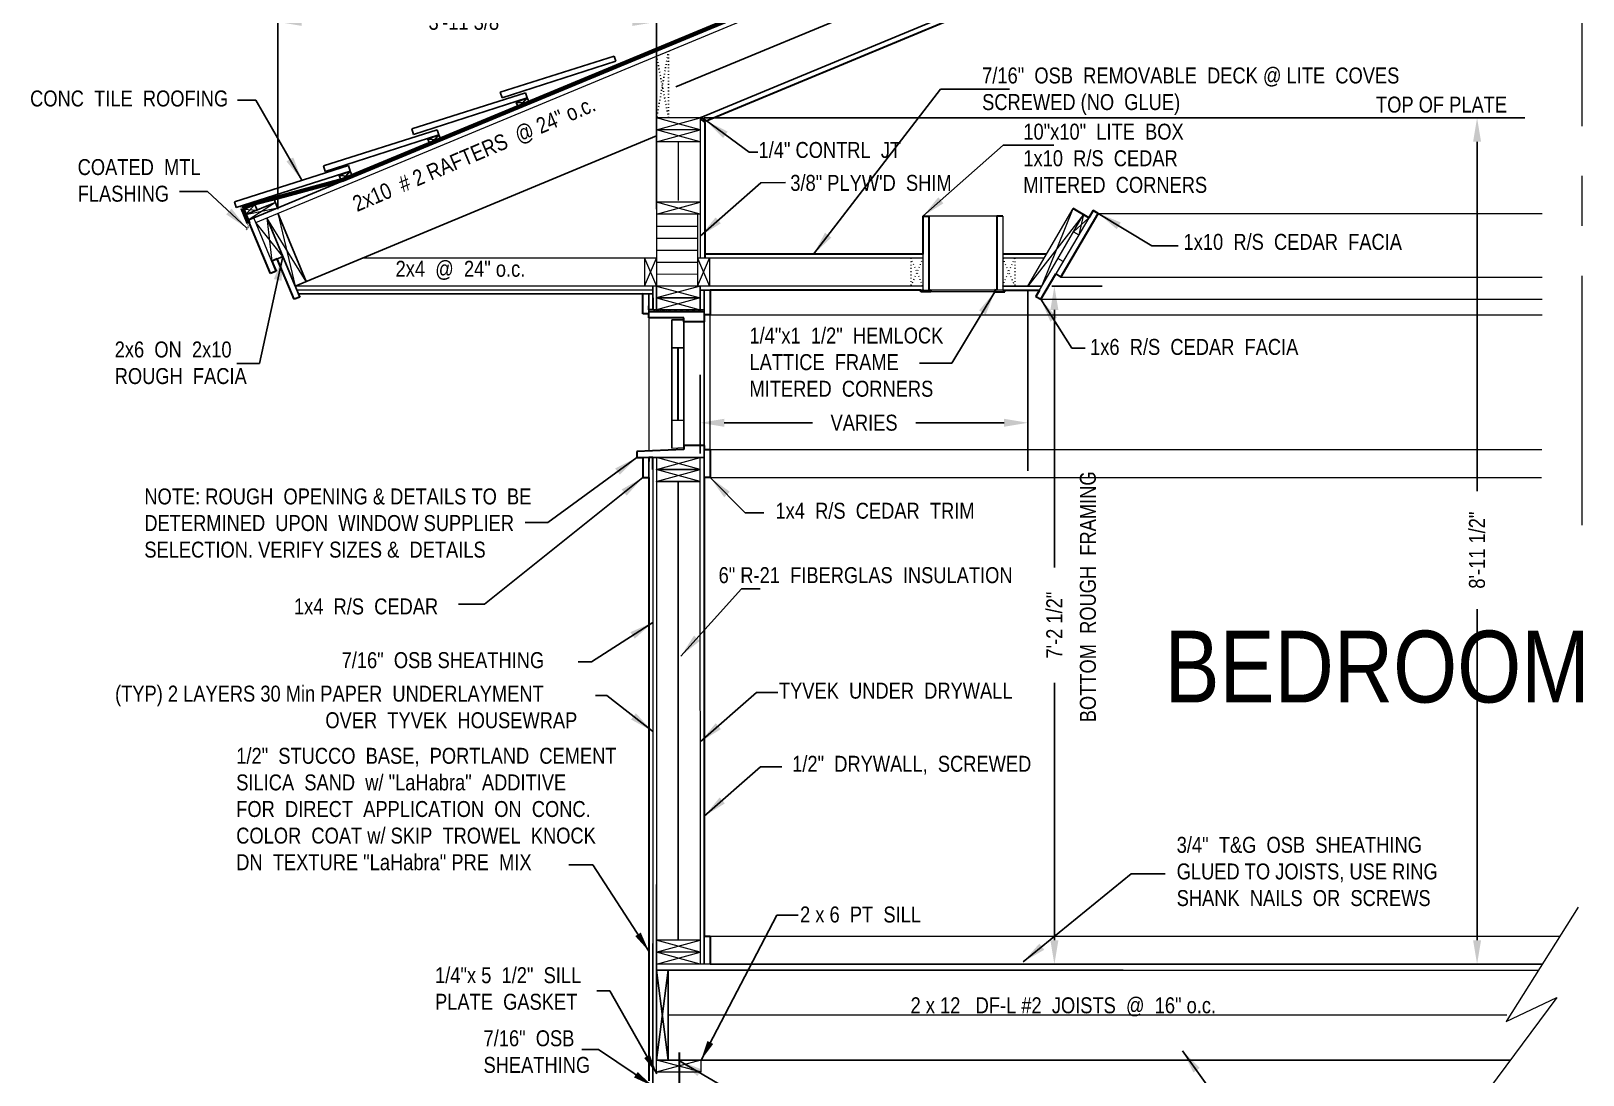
# Model space of a CAD drawing. Extents: x 1662 to 3024, y -14186 to -10515.
# Drawn here: x 2722.1 to 2916.6, y -14029.9 to -13899.1 of the extents above; entities that cross this region are included whole.
import ezdxf

# ---------------------------------------------------------------- set-up
doc = ezdxf.new("R2010")
doc.units = 0
doc.header["$LTSCALE"] = 50
doc.header["$MEASUREMENT"] = 0
doc.linetypes.add('CENTER', pattern=[2, 1.25, -0.25, 0.25, -0.25])
doc.linetypes.add('DOT2', pattern=[0.125, 0, -0.125])
for name, color, linetype in [('CONCRETE', 7, 'CONTINUOUS'), ('DECK_FRAMING', 4, 'CONTINUOUS'), ('DRYWALL', 7, 'CONTINUOUS'), ('FINFRAMING', 4, 'CONTINUOUS'), ('FLOOR_FRAMING', 3, 'CONTINUOUS'), ('INSULATION', 30, 'CONTINUOUS'), ('INT TRIM', 43, 'CONTINUOUS'), ('LOWER_TRUSS_DESIGN', 7, 'CONTINUOUS'), ('METAL_ROOFING', 7, 'CONTINUOUS'), ('ROOF_FRAMING', 7, 'CONTINUOUS'), ('ROOFING', 7, 'CONTINUOUS'), ('TEXT', 250, 'CONTINUOUS'), ('WALL_FRAMING', 2, 'CONTINUOUS'), ('WALLS', 5, 'CONTINUOUS'), ('WINDOWS', 5, 'CONTINUOUS')]:
    doc.layers.add(name, color=color, linetype=linetype)
doc.styles.add('ARCHENT', font='technical.ttf', dxfattribs={"height": 2})
doc.linetypes.add('BATTING', pattern='A,0.0001,-0.1,[134,ltypeshp.shx,S=0.1,R=0,X=-0.1,Y=0],-0.2,[134,ltypeshp.shx,S=0.1,R=180,X=0.1,Y=0],-0.1', length=0.4001)
doc.dimstyles.new('ARCHENTLTD', dxfattribs={"dimtxt": 2, "dimasz": 3, "dimexe": 6, "dimexo": 3, "dimgap": 2, "dimtad": 0, "dimdec": 3, "dimzin": 1, "dimdsep": 46, "dimlunit": 4, "dimtxsty": 'ARCHENT', "dimcen": 2, "dimadec": 0, "dimazin": 0, "dimtfac": 1, "dimtdec": 3, "dimtofl": 0, "dimtmove": 0, "dimatfit": 3, "dimfxl": 1, "dimfrac": 2, "dimtolj": 1, "dimtzin": 0, "dimarcsym": 0})

# ---------------------------------------------------------------- blocks, each defined once
blk = doc.blocks.new('*D160')
at = {"layer": 'TEXT', "color": 0, "linetype": 'Continuous', "lineweight": -2, "ltscale": 0.125}
for p, q in [((2850.01, -13931.07), (2856.32, -13931.07)), ((2850.32, -13934.07), (2850.32, -13966.36)), ((2850.32, -14013.07), (2850.32, -13980.78)), ((2850.01, -14016.07), (2856.32, -14016.07))]:
    blk.add_line(p, q, dxfattribs=at)
at = {"layer": 'TEXT', "color": 0, "linetype": 'Continuous', "lineweight": 9, "ltscale": 0.125}
for points in [[(2849.82, -13934.07), (2850.82, -13934.07), (2850.32, -13931.07)], [(2849.82, -14013.07), (2850.82, -14013.07), (2850.32, -14016.07)]]:
    blk.add_solid(points, dxfattribs=at)
at = {"layer": 'TEXT', "color": 0, "linetype": 'Continuous', "lineweight": 9, "ltscale": 0.125, "insert": (2850.32, -13973.57), "char_height": 2, "attachment_point": 5, "rotation": 90, "style": 'ARCHENT'}
blk.add_mtext('\\A1;7\'-2 1/2"', dxfattribs=at)
blk = doc.blocks.new('*D179')
at = {"layer": 'CONCRETE', "color": 0, "lineweight": -2, "ltscale": 0.25}
for p, q in [((2753.01, -13921.45), (2753.01, -13891.97)), ((2800.44, -13921.45), (2800.44, -13891.97)), ((2756.01, -13897.97), (2768.77, -13897.97)), ((2797.44, -13897.97), (2784.68, -13897.97))]:
    blk.add_line(p, q, dxfattribs=at)
at = {"layer": 'CONCRETE', "color": 0, "lineweight": 9, "ltscale": 0.25}
for points in [[(2756.01, -13897.47), (2756.01, -13898.47), (2753.01, -13897.97)], [(2797.44, -13897.47), (2797.44, -13898.47), (2800.44, -13897.97)]]:
    blk.add_solid(points, dxfattribs=at)
at = {"layer": 'CONCRETE', "color": 0, "lineweight": 9, "ltscale": 0.25, "insert": (2776.72, -13897.97), "char_height": 2, "attachment_point": 5, "style": 'ARCHENT'}
blk.add_mtext('\\A1;3\'-11 3/8"', dxfattribs=at)
blk = doc.blocks.new('*D180')
at = {"layer": 'CONCRETE', "color": 0, "lineweight": -2, "ltscale": 0.25}
for p, q in [((2806.44, -13909.99), (2909.29, -13909.99)), ((2903.29, -13912.99), (2903.29, -13956.77)), ((2903.29, -14013.07), (2903.29, -13971.57)), ((2859.82, -14016.07), (2909.29, -14016.07))]:
    blk.add_line(p, q, dxfattribs=at)
at = {"layer": 'CONCRETE', "color": 0, "lineweight": 9, "ltscale": 0.25}
for points in [[(2902.79, -13912.99), (2903.79, -13912.99), (2903.29, -13909.99)], [(2902.79, -14013.07), (2903.79, -14013.07), (2903.29, -14016.07)]]:
    blk.add_solid(points, dxfattribs=at)
at = {"layer": 'CONCRETE', "color": 0, "lineweight": 9, "ltscale": 0.25, "insert": (2903.29, -13964.17), "char_height": 2, "attachment_point": 5, "rotation": 90, "style": 'ARCHENT'}
blk.add_mtext('\\A1;8\'-11 1/2"', dxfattribs=at)
blk = doc.blocks.new('*D182')
at = {"layer": 'TEXT', "color": 0, "lineweight": -2, "ltscale": 0.25}
for p, q in [((2847.01, -13931.57), (2847.01, -13954.21)), ((2805.94, -13952.07), (2805.94, -13942.21)), ((2808.94, -13948.21), (2820, -13948.21)), ((2844.01, -13948.21), (2832.95, -13948.21))]:
    blk.add_line(p, q, dxfattribs=at)
at = {"layer": 'TEXT', "color": 0, "lineweight": 9, "ltscale": 0.25}
for points in [[(2808.94, -13947.71), (2808.94, -13948.71), (2805.94, -13948.21)], [(2844.01, -13947.71), (2844.01, -13948.71), (2847.01, -13948.21)]]:
    blk.add_solid(points, dxfattribs=at)
at = {"layer": 'TEXT', "color": 0, "lineweight": 9, "ltscale": 0.25, "insert": (2826.47, -13948.21), "char_height": 2, "attachment_point": 5, "style": 'ARCHENT'}
blk.add_mtext('\\A1;VARIES', dxfattribs=at)

msp = doc.modelspace()

# ---------------------------------------------------------------- hatches: boundary and pattern name
at = {"layer": 'DECK_FRAMING', "linetype": 'Continuous'}
h = msp.add_hatch(dxfattribs=at)
h.set_pattern_fill('HEX', color=4, style=0)
h.set_pattern_definition([(180, (3493.23219, -14001.57668), (0, 0.21650635), [0.125, -0.25]), (60, (3493.23219, -14001.57668), (0.1875, -0.108253176), [0.125, -0.25]), (120, (3493.10719, -14001.57668), (0.1875, 0.108253176), [0.125, -0.25])])
h.paths.add_polyline_path([(2806.4409, -13934.0705), (2806.4409, -13934.3203), (2799.9409, -13934.3203), (2799.9409, -13934.0684)])

# ---------------------------------------------------------------- linework, layer by layer
at = {"layer": 'CONCRETE', "color": 7, "linetype": 'Continuous', "lineweight": 30, "ltscale": 0.125}
for p, q in [((2806.6925, -13910.3521), (2893.9567, -13874.1183)), ((2806.5504, -13927.5688), (2806.5504, -13910.5578)), ((2833.8468, -13922.3187), (2833.8468, -13927.0687)), ((2752.083, -13929.5067), (2749.4309, -13923.0989)), ((2752.9434, -13927.6605), (2752.2477, -13927.9493)), ((2752.2477, -13927.9493), (2752.7786, -13929.2161)), ((2755.0645, -13932.7369), (2752.9434, -13927.6605)), ((2833.8468, -13927.0687), (2806.5504, -13927.0687)), ((2849.3473, -13927.0687), (2843.8468, -13927.0687)), ((2752.7786, -13929.2161), (2752.0866, -13929.5052)), ((2755.6157, -13932.1391), (2755.7459, -13932.4521)), ((2755.7459, -13932.4521), (2755.0645, -13932.7369)), ((2799.4986, -13934.0684), (2799.4986, -13933.5684)), ((2799.9986, -13934.0684), (2799.4986, -13934.0684)), ((2799.9986, -13932.5684), (2799.9986, -13934.0684)), ((2799.5034, -13952.5684), (2799.5034, -13953.0684)), ((2800.0034, -13952.5684), (2799.5034, -13952.5684)), ((2800.0034, -13954.0684), (2800.0034, -13952.5684)), ((2803.3104, -14027.1098), (2803.3104, -14035.1098))]:
    msp.add_line(p, q, dxfattribs=at)
at = {"layer": 'CONCRETE', "color": 7, "linetype": 'Continuous', "lineweight": 20, "ltscale": 0.125}
for p, q in [((2798.7534, -13952.5684), (2798.7534, -13955.0684)), ((2798.7534, -13955.0684), (2799.5034, -13955.0684))]:
    msp.add_line(p, q, dxfattribs=at)
at = {"layer": 'CONCRETE', "color": 7, "linetype": 'Continuous'}
msp.add_line((2800.4403, -14006.0656), (2800.4403, -14028.0925), dxfattribs=at)
at = {"layer": 'CONCRETE', "color": 7, "linetype": 'Continuous', "lineweight": 30, "ltscale": 0.25}
msp.add_line((2799.5076, -14013.6673), (2799.5076, -14030.678), dxfattribs=at)
at = {"layer": 'CONCRETE', "color": 7, "linetype": 'Continuous', "ltscale": 1.5}
msp.add_line((2800.0076, -14013.4523), (2800.0076, -14031.303), dxfattribs=at)
at = {"layer": 'CONCRETE', "color": 7, "lineweight": 20, "ltscale": 0.25}
for p, q in [((2800.4445, -14029.8184), (2800.4445, -14013.3121)), ((2806.0403, -14029.5668), (2806.0403, -14028.0558))]:
    msp.add_line(p, q, dxfattribs=at)
at = {"layer": 'CONCRETE', "color": 7, "lineweight": 9, "ltscale": 0.25}
for p, q in [((2800.4445, -14029.5684), (2806.0403, -14028.0551)), ((2800.4445, -14028.0574), (2806.0403, -14029.5668))]:
    msp.add_line(p, q, dxfattribs=at)
at = {"layer": 'CONCRETE', "color": 7, "linetype": 'Continuous', "lineweight": 9, "ltscale": 0.125}
msp.add_line((2800.4445, -14029.5684), (2806.0403, -14029.5666), dxfattribs=at)
at = {"layer": 'DECK_FRAMING', "color": 7, "linetype": 'Continuous', "lineweight": 20, "ltscale": 0.125}
for p, q in [((2847.0065, -13931.0684), (2852.6889, -13921.359)), ((2850.9156, -13927.3587), (2853.9834, -13922.1166)), ((2847.9875, -13932.3619), (2850.9156, -13927.3587))]:
    msp.add_line(p, q, dxfattribs=at)
at = {"layer": 'DECK_FRAMING', "color": 7, "linetype": 'Continuous', "lineweight": 9, "ltscale": 0.125}
for p, q in [((2853.9834, -13922.1166), (2847.0065, -13931.0684)), ((2848.7445, -13931.0684), (2852.6889, -13921.359))]:
    msp.add_line(p, q, dxfattribs=at)
at = {"layer": 'DECK_FRAMING', "color": 7, "linetype": 'Continuous', "lineweight": 20, "ltscale": 0.25}
for p, q in [((2855.1804, -13921.586), (2848.6223, -13932.7353)), ((2855.8269, -13921.9663), (2851.1372, -13929.9391)), ((2848.6223, -13932.7353), (2847.9874, -13932.3619))]:
    msp.add_line(p, q, dxfattribs=at)
at = {"layer": 'DECK_FRAMING', "color": 7, "linetype": 'Continuous', "lineweight": 20, "ltscale": 0.5}
for p, q in [((2852.6889, -13921.359), (2853.9834, -13922.1166)), ((2853.9834, -13922.1166), (2854.6409, -13922.5033)), ((2855.1804, -13921.586), (2855.8269, -13921.9663)), ((2852.7159, -13924.2715), (2853.3734, -13924.6582)), ((2851.4038, -13928.0065), (2850.7577, -13927.6284)), ((2850.4907, -13929.5589), (2851.1372, -13929.9391))]:
    msp.add_line(p, q, dxfattribs=at)
at = {"layer": 'DECK_FRAMING', "color": 7, "linetype": 'Continuous', "lineweight": 9, "ltscale": 1.5}
for p, q in [((2805.5912, -13927.5688), (2807.0905, -13931.0688)), ((2805.5912, -13931.0688), (2807.0905, -13927.5688))]:
    msp.add_line(p, q, dxfattribs=at)
at = {"layer": 'DECK_FRAMING', "color": 7, "linetype": 'Continuous', "lineweight": 20, "ltscale": 1.5}
msp.add_line((2807.0905, -13927.5688), (2807.0905, -13931.0688), dxfattribs=at)
at = {"layer": 'DECK_FRAMING', "color": 7, "linetype": 'DOT2', "lineweight": 15, "ltscale": 0.05}
for p, q in [((2832.3474, -13927.5684), (2832.3474, -13931.0684)), ((2845.3461, -13927.5684), (2845.3461, -13931.0684))]:
    msp.add_line(p, q, dxfattribs=at)
at = {"layer": 'DECK_FRAMING', "color": 7, "linetype": 'DOT2', "lineweight": 9, "ltscale": 0.05}
for p, q in [((2833.8468, -13931.0684), (2832.3474, -13927.5684)), ((2833.8468, -13927.5684), (2832.3474, -13931.0684)), ((2843.8468, -13927.5684), (2845.3461, -13931.0684)), ((2843.8468, -13931.0684), (2845.3461, -13927.5684))]:
    msp.add_line(p, q, dxfattribs=at)
at = {"layer": 'DECK_FRAMING', "color": 4, "linetype": 'Continuous'}
msp.add_line((2806.4409, -13934.3203), (2799.9409, -13934.3203), dxfattribs=at)
at = {"layer": 'DRYWALL', "linetype": 'Continuous', "ltscale": 0.25}
for p, q in [((2833.9718, -13931.5684), (2805.9409, -13931.5684)), ((2848.4519, -13931.5684), (2843.8468, -13931.5684))]:
    msp.add_line(p, q, dxfattribs=at)
at = {"layer": 'DRYWALL', "color": 7, "linetype": 'Continuous', "ltscale": 1.5}
for p, q in [((2806.4409, -14016.0684), (2806.4409, -13931.5684)), ((2805.9409, -13934.0705), (2806.4409, -13934.0705))]:
    msp.add_line(p, q, dxfattribs=at)
at = {"layer": 'DRYWALL', "color": 7, "linetype": 'Continuous', "lineweight": 20, "ltscale": 1.5}
for p, q in [((2807.1909, -13934.6934), (2807.1909, -13931.5684)), ((2807.1909, -13955.0684), (2807.1909, -13951.5684))]:
    msp.add_line(p, q, dxfattribs=at)
at = {"layer": 'DRYWALL', "color": 7, "linetype": 'Continuous', "lineweight": 9, "ltscale": 1.5}
for p, q in [((2807.1909, -13951.5684), (2807.1909, -13934.6934)), ((2807.1909, -14016.0684), (2807.1909, -14012.5684))]:
    msp.add_line(p, q, dxfattribs=at)
at = {"layer": 'FINFRAMING', "color": 7, "linetype": 'Continuous', "lineweight": 30, "ltscale": 0.125}
for p, q in [((2833.8468, -13922.3187), (2834.5968, -13922.3187)), ((2834.5968, -13922.3187), (2834.5968, -13931.5684)), ((2843.0968, -13922.3187), (2843.0968, -13931.5684)), ((2843.8468, -13922.3187), (2843.0968, -13922.3187)), ((2851.1372, -13929.9391), (2855.8269, -13921.9663)), ((2854.6409, -13922.5033), (2852.6889, -13921.359)), ((2855.1804, -13921.586), (2854.6409, -13922.5033)), ((2855.8269, -13921.9663), (2855.1804, -13921.586)), ((2848.6223, -13932.7353), (2850.4907, -13929.5589)), ((2850.4907, -13929.5589), (2851.1372, -13929.9391)), ((2798.7534, -13932.0668), (2755.5865, -13932.0689)), ((2798.7534, -13934.5668), (2798.7534, -13932.0668)), ((2833.5967, -13931.5684), (2807.1909, -13931.5684)), ((2807.1909, -13931.5684), (2807.1909, -13934.6934)), ((2833.5967, -13931.8115), (2833.5967, -13931.5684)), ((2834.8467, -13931.8115), (2833.5967, -13931.8115)), ((2834.5968, -13931.5684), (2834.8467, -13931.5615)), ((2834.8467, -13931.5615), (2834.8467, -13931.8115)), ((2843.0968, -13931.5684), (2842.8469, -13931.5615)), ((2842.8469, -13931.5615), (2842.8469, -13931.8115)), ((2842.8469, -13931.8115), (2844.0969, -13931.8115)), ((2844.0969, -13931.8115), (2844.0969, -13931.5684)), ((2844.0969, -13931.5684), (2848.4519, -13931.5684)), ((2848.4519, -13931.5684), (2847.9874, -13932.3619)), ((2847.9874, -13932.3619), (2848.6223, -13932.7353)), ((2799.5034, -13934.5668), (2798.7534, -13934.5668)), ((2799.5034, -13935.0684), (2799.5034, -13934.5668)), ((2803.8937, -13935.0684), (2799.5034, -13935.0684)), ((2803.8937, -13935.5684), (2803.8937, -13935.0684)), ((2806.4409, -13935.5684), (2803.8937, -13935.5684)), ((2807.1909, -13934.6934), (2806.4383, -13934.6934)), ((2806.4383, -13934.6934), (2806.4409, -13935.5684))]:
    msp.add_line(p, q, dxfattribs=at)
at = {"layer": 'FINFRAMING', "color": 7, "linetype": 'Continuous', "lineweight": 9, "ltscale": 0.125}
for p, q in [((2855.8269, -13921.9663), (2911.4585, -13921.9663)), ((2851.1372, -13929.9391), (2911.4585, -13929.9391)), ((2807.1909, -13934.6934), (2911.4585, -13934.6934)), ((2807.1909, -14012.5684), (2913.6572, -14012.5684))]:
    msp.add_line(p, q, dxfattribs=at)
at = {"layer": 'FINFRAMING', "color": 7, "linetype": 'Continuous', "ltscale": 0.25}
for p, q in [((2765.4168, -13932.0668), (2800.0034, -13932.0668)), ((2798.7534, -13934.5668), (2799.5034, -13934.5668))]:
    msp.add_line(p, q, dxfattribs=at)
at = {"layer": 'FINFRAMING', "color": 7, "linetype": 'Continuous', "lineweight": 20, "ltscale": 0.125}
for p, q in [((2848.6223, -13932.7353), (2911.4585, -13932.7353)), ((2806.4383, -13934.6934), (2807.1909, -13934.6934))]:
    msp.add_line(p, q, dxfattribs=at)
at = {"layer": 'FINFRAMING', "color": 7, "linetype": 'Continuous', "lineweight": 30, "ltscale": 0.25}
for p, q in [((2803.8937, -13951.5684), (2798.0034, -13951.8184)), ((2806.4409, -13951.0684), (2803.8937, -13951.0684)), ((2803.8937, -13951.0684), (2803.8937, -13951.5684)), ((2806.4409, -13951.0684), (2806.4409, -13951.5684)), ((2806.4409, -13951.5684), (2807.1909, -13951.5684)), ((2807.1909, -13951.5684), (2807.1909, -13955.0684)), ((2798.0034, -13951.8184), (2798.0034, -13952.5684)), ((2798.0034, -13952.5684), (2798.7534, -13952.5684)), ((2798.7534, -13952.5684), (2798.7534, -13955.0684)), ((2798.7534, -13955.0684), (2799.5034, -13955.0684)), ((2799.5034, -13955.0684), (2799.5034, -14016.8184)), ((2806.4409, -13955.0684), (2806.4339, -13956.8393)), ((2807.1909, -13955.0684), (2806.4409, -13955.0684)), ((2806.4409, -14012.5684), (2807.1909, -14012.5684)), ((2807.1909, -14012.5684), (2807.1909, -14016.0684))]:
    msp.add_line(p, q, dxfattribs=at)
at = {"layer": 'FLOOR_FRAMING', "color": 7, "linetype": 'Continuous', "lineweight": 9}
for p, q in [((2800.4522, -13923.5607), (2805.5772, -13923.5684)), ((2800.45, -13925.0607), (2805.575, -13925.0684)), ((2800.4455, -13928.0607), (2805.5705, -13928.0684)), ((2800.4477, -13926.5607), (2805.5727, -13926.5684)), ((2800.4432, -13929.5607), (2805.5682, -13929.5684))]:
    msp.add_line(p, q, dxfattribs=at)
at = {"layer": 'FLOOR_FRAMING', "color": 7, "linetype": 'Continuous'}
for p, q in [((2800.4403, -14016.0684), (2800.4403, -14016.8184)), ((2800.4403, -14028.0925), (2907.4489, -14028.0925))]:
    msp.add_line(p, q, dxfattribs=at)
at = {"layer": 'FLOOR_FRAMING', "color": 3, "linetype": 'Continuous'}
msp.add_line((2858.9268, -14016.8184), (2800.4403, -14016.8184), dxfattribs=at)
at = {"layer": 'FLOOR_FRAMING', "color": 7, "linetype": 'Continuous', "lineweight": 20, "ltscale": 0.125}
msp.add_line((2807.1909, -14016.0684), (2800.4445, -14016.0684), dxfattribs=at)
at = {"layer": 'INSULATION', "linetype": 'BATTING', "ltscale": 0.225}
msp.add_line((2893.9567, -13868.4206), (2802.8918, -13906.092), dxfattribs=at)
at = {"layer": 'INSULATION', "linetype": 'BATTING', "lineweight": 9, "ltscale": 0.125}
msp.add_line((2803.1995, -13920.3615), (2803.2132, -13913.003), dxfattribs=at)
at = {"layer": 'INSULATION', "linetype": 'BATTING', "ltscale": 0.125}
msp.add_line((2803.1854, -13955.5684), (2803.1945, -14013.0663), dxfattribs=at)
at = {"layer": 'INSULATION', "linetype": 'BATTING', "lineweight": 9, "ltscale": 0.25}
msp.add_line((2801.9403, -14022.4193), (2907.0007, -14022.4193), dxfattribs=at)
at = {"layer": 'INT TRIM', "linetype": 'Continuous', "lineweight": 20, "ltscale": 0.5}
for p, q in [((2834.5968, -13922.3187), (2833.8468, -13922.3187)), ((2843.0968, -13922.3187), (2843.8468, -13922.3187)), ((2843.8468, -13931.5684), (2843.0968, -13931.5684))]:
    msp.add_line(p, q, dxfattribs=at)
at = {"layer": 'INT TRIM', "color": 7, "linetype": 'Continuous', "lineweight": 20, "ltscale": 0.5}
for p, q in [((2833.8468, -13922.3187), (2833.8468, -13931.5684)), ((2834.5968, -13922.3187), (2834.5968, -13931.5684)), ((2843.0968, -13922.3187), (2843.0968, -13931.5684)), ((2843.8468, -13922.3187), (2843.8468, -13931.5684)), ((2833.5967, -13931.8115), (2833.5967, -13931.5684)), ((2834.8467, -13931.8115), (2833.5967, -13931.8115)), ((2833.8468, -13931.5684), (2834.5968, -13931.5684)), ((2834.8467, -13931.5615), (2834.8467, -13931.8115)), ((2842.8469, -13931.5615), (2842.8469, -13931.8115)), ((2842.8469, -13931.8115), (2844.0969, -13931.8115)), ((2843.8468, -13931.5684), (2843.0968, -13931.5684)), ((2844.0969, -13931.8115), (2844.0969, -13931.5684))]:
    msp.add_line(p, q, dxfattribs=at)
at = {"layer": 'INT TRIM', "color": 7, "linetype": 'Continuous', "lineweight": 9, "ltscale": 0.5}
for p, q in [((2843.0968, -13922.3187), (2834.5968, -13922.3187)), ((2843.0968, -13931.5684), (2834.5968, -13931.5684)), ((2842.8469, -13931.8115), (2834.8467, -13931.8115))]:
    msp.add_line(p, q, dxfattribs=at)
at = {"layer": 'LOWER_TRUSS_DESIGN', "linetype": 'Continuous', "ltscale": 0.25}
for p, q in [((2749.3011, -13922.8117), (2749.993, -13922.5226)), ((2752.962, -13925.7579), (2755.7459, -13932.4521)), ((2752.9434, -13927.6605), (2755.0645, -13932.7369)), ((2752.0866, -13929.5052), (2752.7786, -13929.2161)), ((2755.0645, -13932.7369), (2755.7459, -13932.4521))]:
    msp.add_line(p, q, dxfattribs=at)
at = {"layer": 'LOWER_TRUSS_DESIGN', "linetype": 'Continuous', "lineweight": 9, "ltscale": 0.5}
for p, q in [((2752.7749, -13929.2176), (2749.994, -13922.5238)), ((2752.083, -13929.5067), (2749.3014, -13922.8115))]:
    msp.add_line(p, q, dxfattribs=at)
at = {"layer": 'METAL_ROOFING', "linetype": 'Continuous', "ltscale": 0.125}
for p, q in [((2780.8833, -13906.7729), (2795.1518, -13902.272)), ((2781.1089, -13907.4882), (2795.3464, -13902.8889)), ((2795.1518, -13902.272), (2795.3464, -13902.8889)), ((2769.7963, -13911.364), (2784.0648, -13906.8631)), ((2780.8833, -13906.7729), (2781.1089, -13907.4882)), ((2770.0219, -13912.0793), (2784.2594, -13907.48)), ((2758.7223, -13915.9865), (2772.9908, -13911.4855)), ((2758.9479, -13916.7017), (2773.1854, -13912.1025)), ((2769.7963, -13911.364), (2770.0219, -13912.0793)), ((2747.5703, -13920.5191), (2761.8567, -13915.9474)), ((2747.7989, -13921.2334), (2762.0853, -13916.6618)), ((2758.7223, -13915.9865), (2758.9479, -13916.7017)), ((2761.8567, -13915.9474), (2762.0853, -13916.6618)), ((2747.5703, -13920.5191), (2747.7989, -13921.2334)), ((2750.1101, -13920.8511), (2748.7262, -13921.4261)), ((2749.0073, -13922.1026), (2748.7262, -13921.4261)), ((2749.2938, -13922.7957), (2749.0127, -13922.1193)), ((2750.3992, -13921.5431), (2750.1114, -13920.8505))]:
    msp.add_line(p, q, dxfattribs=at)
at = {"layer": 'METAL_ROOFING'}
for p, q in [((2784.2594, -13907.48), (2784.0648, -13906.8631)), ((2773.1854, -13912.1025), (2772.9908, -13911.4855)), ((2752.9844, -13921.2536), (2752.5575, -13920.2145))]:
    msp.add_line(p, q, dxfattribs=at)
at = {"layer": 'METAL_ROOFING', "linetype": 'Continuous', "lineweight": 70, "ltscale": 0.125}
for p in [(2750.0621, -13920.7357), (2749.3236, -13923.1894)]:
    msp.add_line(p, (2748.5628, -13921.3587), dxfattribs=at)
at = {"layer": 'METAL_ROOFING', "linetype": 'Continuous', "lineweight": 9, "ltscale": 0.125}
for p, q in [((2748.7262, -13921.4261), (2750.3992, -13921.5431)), ((2750.1114, -13920.8505), (2749.0127, -13922.1193))]:
    msp.add_line(p, q, dxfattribs=at)
at = {"layer": 'ROOF_FRAMING', "color": 1, "linetype": 'CENTER', "lineweight": 9, "ltscale": 0.5}
msp.add_line((2916.4567, -13961.0253), (2916.4567, -13772.8488), dxfattribs=at)
at = {"layer": 'ROOF_FRAMING', "linetype": 'Continuous', "ltscale": 1.5}
for p, q in [((2749.9937, -13922.5239), (2893.9567, -13862.7515)), ((2805.9399, -13909.9878), (2893.9567, -13873.4438)), ((2755.1699, -13931.0671), (2800.4549, -13912.2651))]:
    msp.add_line(p, q, dxfattribs=at)
at = {"layer": 'ROOF_FRAMING', "color": 7, "linetype": 'Continuous', "lineweight": 20, "ltscale": 1.5}
msp.add_line((2750.2335, -13923.1011), (2893.9567, -13863.4282), dxfattribs=at)
at = {"layer": 'ROOF_FRAMING', "linetype": 'Continuous', "lineweight": 70, "ltscale": 1.5}
msp.add_line((2761.149, -13917.757), (2893.9567, -13862.6162), dxfattribs=at)
at = {"layer": 'ROOF_FRAMING', "linetype": 'Continuous', "ltscale": 0.125}
for p, q in [((2800.4423, -13902.2547), (2800.4423, -13909.9878)), ((2784.2594, -13907.48), (2782.8742, -13908.0556)), ((2782.8742, -13908.0556), (2784.5472, -13908.1726)), ((2783.1553, -13908.7321), (2782.8742, -13908.0556)), ((2784.2594, -13907.48), (2783.1607, -13908.7488)), ((2784.5472, -13908.1726), (2784.2594, -13907.48)), ((2773.1854, -13912.1025), (2771.8003, -13912.6781)), ((2771.8003, -13912.6781), (2773.4732, -13912.7951)), ((2772.0813, -13913.3545), (2771.8003, -13912.6781)), ((2773.1854, -13912.1025), (2772.0867, -13913.3712)), ((2773.4732, -13912.7951), (2773.1854, -13912.1025)), ((2762.0853, -13916.6618), (2760.7001, -13917.2374)), ((2762.0853, -13916.6618), (2760.9866, -13917.9305)), ((2762.3731, -13917.3543), (2762.0853, -13916.6618)), ((2760.9812, -13917.9138), (2760.7001, -13917.2374)), ((2760.7001, -13917.2374), (2762.3731, -13917.3543)), ((2752.7064, -13920.5844), (2749.0127, -13922.1193)), ((2755.1668, -13931.0684), (2751.6199, -13922.5255)), ((2756.5522, -13930.4932), (2753.0052, -13921.9503)), ((2753.6367, -13927.3726), (2752.2477, -13927.9493))]:
    msp.add_line(p, q, dxfattribs=at)
at = {"layer": 'ROOF_FRAMING', "linetype": 'DOT2', "ltscale": 0.05}
for p, q in [((2801.9655, -13909.9878), (2800.4645, -13902.2448)), ((2801.9655, -13901.6216), (2800.4843, -13909.9878)), ((2801.9655, -13901.6216), (2801.9655, -13909.9878))]:
    msp.add_line(p, q, dxfattribs=at)
at = {"layer": 'ROOF_FRAMING', "linetype": 'Continuous', "lineweight": 20, "ltscale": 0.125}
for p, q in [((2800.4423, -13909.9878), (2800.4423, -13931.0692)), ((2805.9399, -13909.9878), (2800.4423, -13909.9878)), ((2800.4423, -13909.9878), (2800.4423, -13909.9878)), ((2805.9399, -13909.9878), (2805.9399, -13922.0689)), ((2805.5815, -13922.0685), (2805.5815, -13931.0688)), ((2805.9399, -13922.0689), (2805.9399, -13927.5688))]:
    msp.add_line(p, q, dxfattribs=at)
at = {"layer": 'ROOF_FRAMING', "linetype": 'Continuous', "lineweight": 9}
for p, q in [((2800.4522, -13911.4796), (2805.9399, -13909.9878)), ((2805.9376, -13911.4878), (2800.4545, -13909.9796)), ((2800.4522, -13912.9989), (2805.9399, -13911.5071)), ((2805.9376, -13913.0071), (2800.4545, -13911.4989)), ((2800.4545, -13922.0607), (2805.9421, -13920.5689)), ((2805.9399, -13922.0689), (2800.4567, -13920.5607))]:
    msp.add_line(p, q, dxfattribs=at)
at = {"layer": 'ROOF_FRAMING', "linetype": 'Continuous', "lineweight": 30, "ltscale": 0.125}
for p, q in [((2805.943, -13910.1367), (2806.5535, -13910.5599)), ((2806.0854, -13909.9313), (2806.696, -13910.3545))]:
    msp.add_line(p, q, dxfattribs=at)
at = {"layer": 'ROOF_FRAMING', "color": 7, "linetype": 'Continuous', "lineweight": 20}
for p, q in [((2805.9376, -13911.4878), (2800.4522, -13911.4796)), ((2805.9376, -13913.0071), (2800.4522, -13912.9989)), ((2805.9399, -13922.0689), (2800.4545, -13922.0607)), ((2756.9048, -13931.0684), (2755.1668, -13931.0684)), ((2833.8468, -13931.0688), (2755.1706, -13931.0688)), ((2800.0034, -13931.5688), (2755.3785, -13931.5688))]:
    msp.add_line(p, q, dxfattribs=at)
at = {"layer": 'ROOF_FRAMING', "lineweight": 70, "ltscale": 0.125}
for p, q in [((2752.5248, -13920.0939), (2761.149, -13917.757)), ((2750.0621, -13920.7357), (2752.5248, -13920.0939))]:
    msp.add_line(p, q, dxfattribs=at)
at = {"layer": 'ROOF_FRAMING', "ltscale": 0.125}
msp.add_line((2752.5575, -13920.2145), (2760.9866, -13917.9305), dxfattribs=at)
at = {"layer": 'ROOF_FRAMING', "linetype": 'Continuous', "lineweight": 9, "ltscale": 0.125}
for p, q in [((2752.7064, -13920.5844), (2749.2992, -13922.8124)), ((2749.0127, -13922.1193), (2752.9844, -13921.2536)), ((2756.5522, -13930.4932), (2751.6199, -13922.5255)), ((2751.6199, -13922.5255), (2752.2477, -13927.9493)), ((2753.0052, -13921.9503), (2755.1668, -13931.0684)), ((2753.6367, -13927.3726), (2750.2345, -13923.1007))]:
    msp.add_line(p, q, dxfattribs=at)
at = {"layer": 'ROOF_FRAMING', "color": 7, "linetype": 'Continuous', "lineweight": 20, "ltscale": 0.5}
for p, q in [((2805.9423, -13920.5689), (2800.4567, -13920.5607)), ((2800.4435, -13927.5688), (2763.5957, -13927.5688)), ((2798.9633, -13927.5688), (2798.9633, -13931.0688)), ((2833.8468, -13927.5688), (2805.5815, -13927.5688)), ((2849.0546, -13927.5688), (2843.8468, -13927.5688))]:
    msp.add_line(p, q, dxfattribs=at)
at = {"layer": 'ROOF_FRAMING', "color": 7, "linetype": 'Continuous', "lineweight": 9, "ltscale": 0.5}
for p, q in [((2854.6409, -13922.5033), (2852.7159, -13924.2715)), ((2853.9834, -13922.1166), (2853.3734, -13924.6582))]:
    msp.add_line(p, q, dxfattribs=at)
at = {"layer": 'ROOF_FRAMING', "linetype": 'Continuous', "lineweight": 9, "ltscale": 0.5}
for p, q in [((2798.9633, -13927.5688), (2800.463, -13931.0688)), ((2798.9633, -13931.0688), (2800.4423, -13927.5688))]:
    msp.add_line(p, q, dxfattribs=at)
at = {"layer": 'ROOF_FRAMING', "color": 7, "linetype": 'Continuous'}
for p, q in [((2848.7445, -13931.0684), (2843.8468, -13931.0684)), ((2801.9403, -14016.8184), (2800.4403, -14028.0925)), ((2800.4403, -14016.8184), (2801.9403, -14028.0684)), ((2800.4403, -14016.8184), (2800.4403, -14028.0684)), ((2800.4445, -14016.85), (2910.9873, -14016.8184)), ((2801.9403, -14016.8184), (2801.9403, -14028.0684)), ((2807.1909, -14016.0684), (2911.4585, -14016.0684))]:
    msp.add_line(p, q, dxfattribs=at)
at = {"layer": 'ROOF_FRAMING', "color": 7, "linetype": 'Continuous', "ltscale": 1.5}
for p in [(2800.4409, -13932.5684), (2805.9409, -13934.0705)]:
    msp.add_line(p, (2805.9409, -13932.5684), dxfattribs=at)
at = {"layer": 'ROOF_FRAMING', "color": 7, "linetype": 'Continuous', "lineweight": 9, "ltscale": 0.125}
for p, q in [((2915.9622, -14008.8992), (2906.9547, -14023.2375)), ((2913.2933, -14020.2365), (2903.6187, -14033.241)), ((2906.9547, -14023.2375), (2913.2933, -14020.2365))]:
    msp.add_line(p, q, dxfattribs=at)
at = {"layer": 'ROOF_FRAMING', "linetype": 'Continuous', "lineweight": 30, "ltscale": 0.125}
msp.add_arc((2806.0802, -13910.0797), 0.125, 55.270429, 238.170102, dxfattribs=at)
at = {"layer": 'ROOFING', "linetype": 'Continuous', "ltscale": 0.125, "const_width": 0.0625}
msp.add_lwpolyline([(2750.2018, -13920.4645), (2748.3513, -13921.2328), (2749.31, -13923.5417), (2749.0211, -13923.9498), (2749.1163, -13924.0307), (2749.3964, -13923.6165)], dxfattribs=at)
at = {"layer": 'WALL_FRAMING', "color": 7, "linetype": 'Continuous', "ltscale": 1.5}
for p, q in [((2798.7534, -13932.0668), (2798.7534, -13934.5668)), ((2799.5034, -13932.0668), (2799.5034, -13935.0684)), ((2800.0034, -13931.0684), (2800.0034, -13934.0684)), ((2800.4409, -13931.0684), (2800.4409, -13932.5684)), ((2805.9409, -13932.5684), (2805.9409, -13931.0684)), ((2799.5034, -13934.0684), (2805.9409, -13934.0684)), ((2800.4409, -13932.5684), (2800.4409, -13934.0684)), ((2799.5034, -13934.3184), (2806.4409, -13934.3184)), ((2799.5034, -13935.0684), (2803.8937, -13935.0684)), ((2802.3937, -13935.3184), (2802.3937, -13951.3818)), ((2802.3937, -13935.3184), (2803.8937, -13935.3184)), ((2803.8937, -13935.0684), (2803.8937, -13951.5684)), ((2803.8937, -13935.5684), (2806.4409, -13935.5684)), ((2802.3937, -13938.8184), (2803.8937, -13938.8184)), ((2806.4409, -13951.0684), (2803.8937, -13951.0684)), ((2806.4409, -13952.5684), (2798.0034, -13952.5684)), ((2799.5034, -13952.5684), (2799.5034, -14016.8184)), ((2805.9336, -13955.5684), (2800.4372, -13955.5684)), ((2805.9372, -13954.0684), (2800.4409, -13954.0684))]:
    msp.add_line(p, q, dxfattribs=at)
at = {"layer": 'WALL_FRAMING', "color": 7, "linetype": 'Continuous', "lineweight": 9, "ltscale": 1.5}
for p, q in [((2805.9409, -13931.0684), (2800.4409, -13932.5684)), ((2800.4409, -13931.0684), (2805.9409, -13932.5684)), ((2800.4409, -13932.5684), (2805.9409, -13934.0684)), ((2805.9409, -13932.5684), (2800.4409, -13934.0684)), ((2800.0034, -13952.5684), (2800.0034, -14016.8184)), ((2800.4409, -13954.0684), (2805.9409, -13952.5684)), ((2805.9372, -13954.0684), (2800.4409, -13952.5684)), ((2800.4372, -13955.5684), (2805.9372, -13954.0684)), ((2805.9336, -13955.5684), (2800.4372, -13954.0684)), ((2800.427, -14014.5663), (2805.927, -14013.0663)), ((2805.9233, -14014.5663), (2800.427, -14013.0663)), ((2800.4445, -14016.0684), (2805.9445, -14014.5684)), ((2805.9409, -14016.0684), (2800.4445, -14014.5684))]:
    msp.add_line(p, q, dxfattribs=at)
at = {"layer": 'WALL_FRAMING', "color": 7, "linetype": 'Continuous', "lineweight": 9, "ltscale": 0.125}
for p, q in [((2807.1909, -13951.5684), (2911.4235, -13951.5684)), ((2807.1909, -13955.0684), (2911.3688, -13955.0684))]:
    msp.add_line(p, q, dxfattribs=at)
at = {"layer": 'WALL_FRAMING', "color": 7, "linetype": 'Continuous', "lineweight": 20, "ltscale": 1.5}
for p, q in [((2800.4409, -13952.5684), (2800.4409, -14016.0684)), ((2805.927, -14013.0663), (2800.427, -14013.0663)), ((2805.9445, -14014.5684), (2800.4445, -14014.5684))]:
    msp.add_line(p, q, dxfattribs=at)
at = {"layer": 'WALL_FRAMING', "color": 7, "linetype": 'Continuous', "lineweight": 20, "ltscale": 0.5}
msp.add_line((2805.9621, -14016.0705), (2805.9457, -13952.5684), dxfattribs=at)
at = {"layer": 'WALLS', "color": 7, "linetype": 'Continuous', "lineweight": 30, "ltscale": 0.125}
msp.add_line((2806.4339, -13956.8393), (2806.4409, -14012.5684), dxfattribs=at)
at = {"layer": 'WINDOWS', "color": 7, "linetype": 'Continuous', "lineweight": 9, "ltscale": 0.125}
for p, q in [((2799.5034, -13935.0684), (2799.5034, -13951.7547)), ((2802.3937, -13947.8787), (2803.8937, -13947.8787))]:
    msp.add_line(p, q, dxfattribs=at)
at = {"layer": 'WINDOWS', "color": 7, "linetype": 'Continuous', "lineweight": 30, "ltscale": 0.125}
msp.add_line((2803.1437, -13938.8184), (2803.1437, -13947.8787), dxfattribs=at)
at = {"layer": 'WINDOWS', "color": 7, "linetype": 'Continuous', "lineweight": 20, "ltscale": 0.125}
for p, q in [((2798.0034, -13951.8184), (2803.8937, -13951.5684)), ((2802.3937, -13951.3818), (2803.8831, -13951.3186)), ((2806.4409, -13951.5684), (2807.1909, -13951.5684)), ((2798.0034, -13952.5684), (2798.0034, -13951.8184)), ((2806.4409, -13955.0684), (2807.1909, -13955.0684)), ((2807.1909, -13955.0684), (2807.1909, -13955.0684))]:
    msp.add_line(p, q, dxfattribs=at)

# ---------------------------------------------------------------- texts
at = {"layer": 'CONCRETE', "color": 7, "linetype": 'Continuous', "lineweight": 9, "ltscale": 0.125, "insert": (2818.4485, -14008.8307), "char_height": 2, "width": 19.8125, "attachment_point": 1, "style": 'ARCHENT'}
msp.add_mtext('2 x 6  PT  SILL', dxfattribs=at)
at = {"layer": 'CONCRETE', "color": 7, "linetype": 'Continuous', "lineweight": 9, "ltscale": 0.125, "char_height": 2, "attachment_point": 1, "style": 'ARCHENT'}
for s, insert in [('1/4"x 5  1/2"  SILL  \\PPLATE  GASKET', (2772.7109, -14016.4373)), ('7/16"  OSB\\PSHEATHING', (2778.7862, -14024.3462))]:
    msp.add_mtext(s, dxfattribs=dict(at, insert=insert))
at = {"layer": 'FLOOR_FRAMING', "color": 7, "linetype": 'Continuous', "lineweight": 9, "ltscale": 0.125, "char_height": 2, "attachment_point": 1, "style": 'ARCHENT'}
for s, insert in [('TYVEK  UNDER  DRYWALL ', (2815.8062, -13980.7817)), ('1/2"  DRYWALL,  SCREWED', (2817.4621, -13989.9479))]:
    msp.add_mtext(s, dxfattribs=dict(at, insert=insert))
for s, insert, width in [('3/4"  T&G  OSB  SHEATHING\\PGLUED TO JOISTS, USE RING \\PSHANK  NAILS  OR  SCREWS  ', (2865.6466, -14000.1039), 40.6875), ('2 x 12   DF-L #2  JOISTS  @  16" o.c.', (2832.2976, -14020.2141), 53.375)]:
    msp.add_mtext(s, dxfattribs=dict(at, insert=insert, width=width))
at = {"layer": 'TEXT', "color": 7, "linetype": 'Continuous', "lineweight": 9, "ltscale": 0.125, "char_height": 2, "attachment_point": 1, "style": 'ARCHENT'}
for s, insert in [('7/16"  OSB  REMOVABLE  DECK @ LITE  COVES\\PSCREWED (NO  GLUE)', (2841.2659, -13903.6817)), ('CONC  TILE  ROOFING', (2721.9654, -13906.566)), ('10"x10"  LITE  BOX\\P1x10  R/S  CEDAR\\PMITERED  CORNERS', (2846.4289, -13910.724)), ('1/4" CONTRL  JT', (2813.2456, -13913.0164)), ('COATED  MTL\\PFLASHING', (2727.9253, -13915.1622)), ('3/8" PLYW\'D  SHIM', (2817.2253, -13917.1424)), ('1x10  R/S  CEDAR  FACIA', (2866.5076, -13924.5357)), ('1/4"x1  1/2"  HEMLOCK \\PLATTICE  FRAME\\PMITERED  CORNERS', (2812.1093, -13936.2733)), ('1x6  R/S  CEDAR  FACIA', (2854.797, -13937.7011)), ('NOTE: ROUGH  OPENING & DETAILS TO  BE\\PDETERMINED  UPON  WINDOW SUPPLIER\\PSELECTION. VERIFY SIZES &  DETAILS', (2736.2802, -13956.4394)), ('1x4  R/S  CEDAR  TRIM', (2815.3684, -13958.2303)), ('6" R-21  FIBERGLAS  INSULATION', (2808.2385, -13966.3041)), ('1x4  R/S  CEDAR', (2755.024, -13970.2201)), ('7/16"  OSB SHEATHING', (2761.0009, -13976.9583)), ('\\pi-59.509;(TYP) 2 LAYERS 30 Min PAPER  UNDERLAYMENT\\P\\pi-33.154;OVER  TYVEK  HOUSEWRAP', (2792.1195, -13981.1546)), ('1/2"  STUCCO  BASE,  PORTLAND  CEMENT\\PSILICA  SAND  w/ "LaHabra"  ADDITIVE\\PFOR  DIRECT  APPLICATION  ON  CONC.\\PCOLOR  COAT w/ SKIP  TROWEL  KNOCK\\PDN  TEXTURE "LaHabra" PRE  MIX', (2747.7962, -13988.9448))]:
    msp.add_mtext(s, dxfattribs=dict(at, insert=insert))
at = {"layer": 'TEXT', "color": 7, "linetype": 'Continuous', "lineweight": 9, "ltscale": 0.125, "insert": (2762.156, -13919.9591), "char_height": 2, "attachment_point": 1, "rotation": 23, "style": 'ARCHENT'}
msp.add_mtext('2x10  # 2 RAFTERS  @ 24" o.c.', dxfattribs=at)
at = {"layer": 'TEXT', "color": 3, "linetype": 'Continuous', "lineweight": 9, "ltscale": 0.125, "insert": (2890.626, -13907.3304), "char_height": 2, "attachment_point": 1, "style": 'ARCHENT'}
msp.add_mtext('TOP OF PLATE', dxfattribs=at)
at = {"layer": 'TEXT', "color": 7, "linetype": 'Continuous', "lineweight": 9, "ltscale": 0.125, "char_height": 2, "attachment_point": 1, "style": 'ARCHENT'}
for s, insert, width in [('2x4  @  24" o.c.', (2767.7627, -13927.9071), 24), ('2x6  ON  2x10\\PROUGH  FACIA', (2732.5645, -13938.0211), 25.6875)]:
    msp.add_mtext(s, dxfattribs=dict(at, insert=insert, width=width))
at = {"layer": 'TEXT', "color": 3, "linetype": 'Continuous', "lineweight": 9, "ltscale": 0.125, "insert": (2853.5162, -13985.7398), "char_height": 2, "attachment_point": 1, "rotation": 90, "style": 'ARCHENT'}
msp.add_mtext('BOTTOM  ROUGH  FRAMING', dxfattribs=at)
at = {"layer": 'WALL_FRAMING', "color": 7, "linetype": 'Continuous', "lineweight": 9, "ltscale": 0.125, "insert": (2864.1429, -13974.2641), "char_height": 9, "attachment_point": 1, "style": 'ARCHENT'}
msp.add_mtext('BEDROOM', dxfattribs=at)

# ---------------------------------------------------------------- dimensions: what is measured, and where the dimension line sits
at = {"layer": 'CONCRETE', "color": 3, "lineweight": 9, "ltscale": 0.25}
dim = msp.add_linear_dim(base=(2800.4423, -13897.9719), p1=(2753.0052, -13921.9503), p2=(2800.4423, -13921.9503), dimstyle='ARCHENTLTD', override={"dimexo": 0.5}, dxfattribs=at)
dim.commit()
dim.dimension.update_dxf_attribs({"geometry": '*D179', "text_midpoint": (2776.7238, -13897.9719)})
dim = msp.add_linear_dim(base=(2903.2893, -14016.0684), p1=(2805.9399, -13909.9878), p2=(2859.3247, -14016.0684), angle=90, text='8\'-11 1/2"', dimstyle='ARCHENTLTD', override={"dimexo": 0.5}, dxfattribs=at)
dim.commit()
dim.dimension.update_dxf_attribs({"geometry": '*D180', "text_midpoint": (2903.2893, -13964.1667), "dimtype": 160})
at = {"layer": 'TEXT', "color": 3, "lineweight": 9, "ltscale": 0.25}
dim = msp.add_linear_dim(base=(2847.0065, -13948.2079), p1=(2805.9409, -13952.5684), p2=(2847.0065, -13931.0684), text='VARIES', dimstyle='ARCHENTLTD', override={"dimexo": 0.5}, dxfattribs=at)
dim.commit()
dim.dimension.update_dxf_attribs({"geometry": '*D182', "text_midpoint": (2826.4737, -13948.2079)})
at = {"layer": 'TEXT', "color": 3, "linetype": 'Continuous', "lineweight": 9, "ltscale": 0.125}
dim = msp.add_linear_dim(base=(2850.318, -14016.0684), p1=(2847.0065, -13931.0684), p2=(2847.0065, -14016.0684), angle=90, text='7\'-2 1/2"', dimstyle='ARCHENTLTD', dxfattribs=at)
dim.commit()
dim.dimension.update_dxf_attribs({"geometry": '*D160', "text_midpoint": (2850.318, -13973.5684)})

# ---------------------------------------------------------------- leaders
at = {"layer": 'CONCRETE', "color": 7, "lineweight": 9, "ltscale": 0.25}
msp.add_leader([(2799.5045, -14014.4209), (2792.4934, -14003.5971), (2789.4636, -14003.5971)], dimstyle='ARCHENTLTD', override={"dimasz": 2.5, "dimgap": 2, "dimtad": 0}, dxfattribs=at)
at = {"layer": 'CONCRETE', "color": 7, "linetype": 'Continuous', "lineweight": 9, "ltscale": 0.125}
for points in [[(2806.0419, -14028.0893), (2815.5216, -14009.9265), (2818.2161, -14009.9265)], [(2800.5069, -14029.795), (2794.6101, -14019.384), (2792.974, -14019.3881)], [(2799.9434, -14031.311), (2793.174, -14026.7517), (2791.1244, -14026.7517)]]:
    msp.add_leader(points, dimstyle='ARCHENTLTD', override={"dimasz": 2.5, "dimgap": 2, "dimtad": 0}, dxfattribs=at)
at = {"layer": 'FLOOR_FRAMING', "color": 7, "linetype": 'Continuous', "lineweight": 9, "ltscale": 0.125}
for points in [[(2805.9506, -13988.2043), (2813.0072, -13982.0127), (2815.6749, -13982.0127)], [(2806.447, -13997.5155), (2813.5035, -13991.3238), (2816.1712, -13991.3238)], [(2846.416, -14015.7591), (2859.9539, -14004.7476), (2864.2041, -14004.7476)], [(2803.2526, -14028.1464), (2812.9601, -14033.8001), (2815.7582, -14033.8001)]]:
    msp.add_leader(points, dimstyle='ARCHENTLTD', override={"dimgap": 2, "dimtad": 0}, dxfattribs=at)
at = {"layer": 'ROOF_FRAMING', "linetype": 'Continuous', "lineweight": 9, "ltscale": 0.125}
msp.add_leader([(2753.633, -13927.3742), (2750.7291, -13940.7632), (2747.8571, -13940.7632)], dimstyle='ARCHENTLTD', override={"dimgap": 2, "dimtad": 0}, dxfattribs=at)
at = {"layer": 'TEXT', "color": 7, "linetype": 'Continuous', "lineweight": 9, "ltscale": 0.125}
for points in [[(2820.1444, -13927.0687), (2836.0654, -13906.3862), (2844.7034, -13906.3862)], [(2756.0128, -13917.802), (2750.2493, -13907.7622), (2747.9475, -13907.7622)], [(2806.6762, -13910.3443), (2812.0864, -13914.3137), (2813.1529, -13914.3137)], [(2833.8468, -13922.3187), (2843.9161, -13913.4008), (2850.2669, -13913.4008)], [(2805.9399, -13924.8189), (2813.5299, -13918.1535), (2816.6086, -13918.0785)], [(2749.0685, -13923.77), (2744.1924, -13919.2298), (2740.6915, -13919.2298)], [(2855.8269, -13921.9663), (2862.5354, -13926.0377), (2865.8214, -13926.0377)], [(2842.8469, -13931.8115), (2837.4694, -13940.7432), (2833.4357, -13940.7432)], [(2848.6223, -13932.7353), (2852.5101, -13938.8571), (2854.1974, -13938.8571)], [(2798.0034, -13952.5684), (2786.8286, -13960.6871), (2784.02, -13960.6871)], [(2798.7534, -13955.0684), (2778.9197, -13970.9437), (2775.6611, -13970.9437)], [(2807.1909, -13955.0684), (2811.5726, -13959.4995), (2813.9193, -13959.4995)], [(2803.5154, -13977.4403), (2811.1196, -13969.0048), (2813.4358, -13969.0048)], [(2799.9899, -13973.2402), (2792.3104, -13978.1556), (2790.654, -13978.1556)], [(2799.9401, -13986.852), (2794.2393, -13982.3987), (2792.8116, -13982.3987)], [(2866.393, -14026.9148), (2874.3575, -14038.009), (2876.5779, -14038.009)]]:
    msp.add_leader(points, dimstyle='ARCHENTLTD', override={"dimgap": 2, "dimtad": 0}, dxfattribs=at)

doc.saveas('drawing.dxf')
